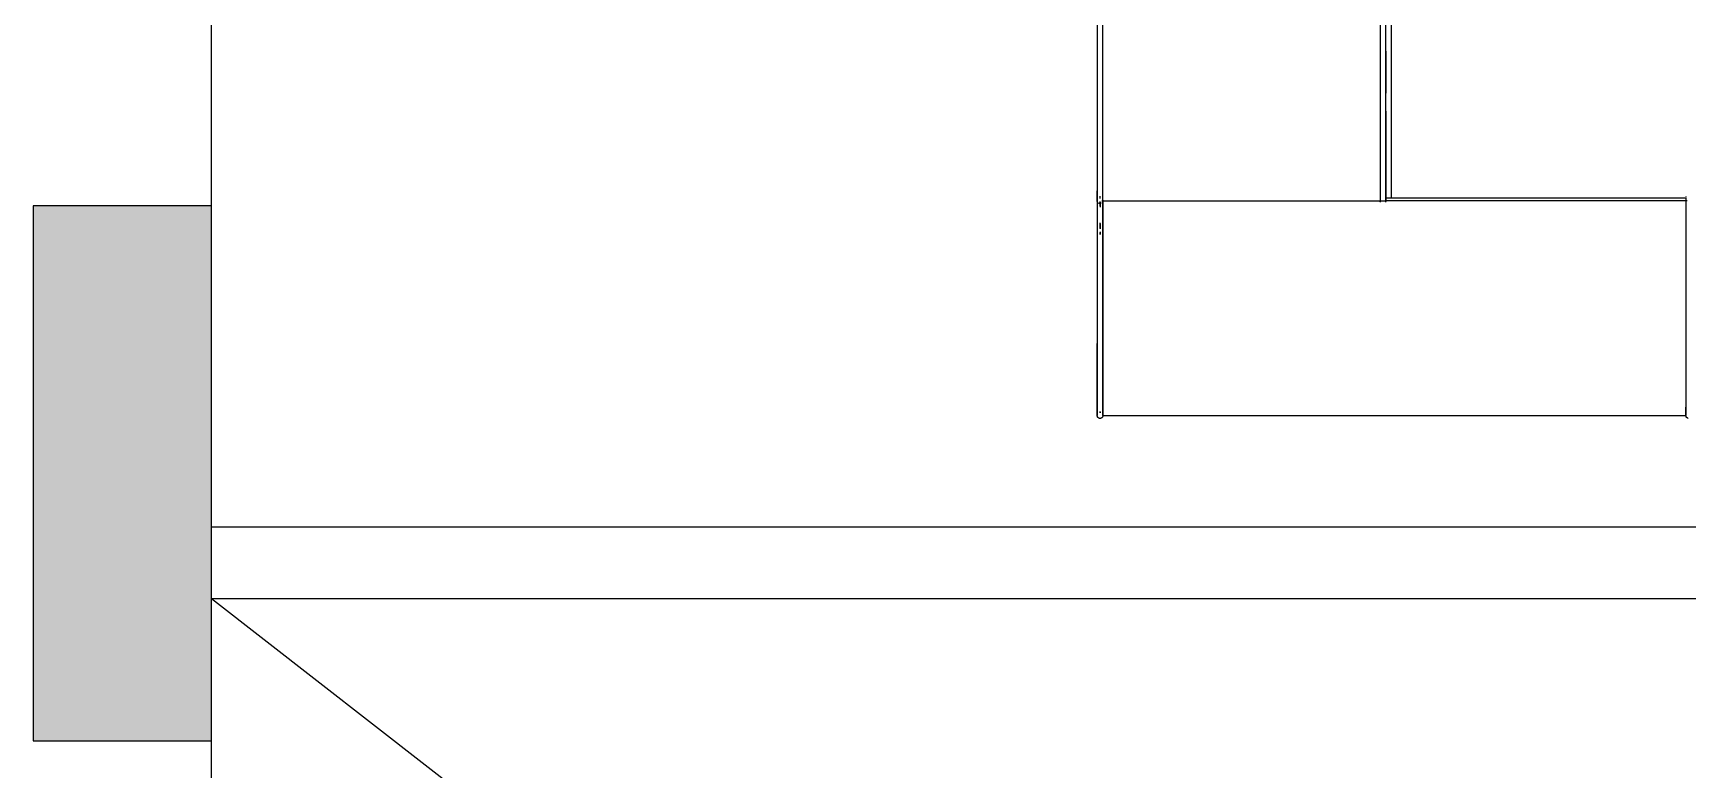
# Model space of a CAD drawing. Header units: metres. Extents: x -658 to -58, y -713 to -118.
# Drawn here: x -327.449 to -325.593, y -202.979 to -202.153 of the extents above; entities that cross this region are included whole.
import ezdxf

# ---------------------------------------------------------------- set-up
doc = ezdxf.new("R2010")
doc.units = ezdxf.units.M
doc.header["$LTSCALE"] = 100
doc.layers.add('plan', color=8, linetype='Continuous')

# ---------------------------------------------------------------- blocks, each defined once
blk = doc.blocks.new('Boxplay_Two_Seat_Settee_Sofa__-_HighTower_13286 - Boxplay_Two_Seat_Settee_Sofa__-_HighTower_13286-V3-الدور الاول')
for p, q in [((0.3462, 0.454), (0.3462, 0.4446)), ((1.0001, 0.454), (0.3462, 0.454)), ((0.3462, 0.4488), (0.3462, 0.454)), ((0.3462, 0.251), (0.3462, 0.4488)), ((1.0001, 0.454), (1.0001, 0.454)), ((1.0001, 0.4461), (1.0001, 0.454)), ((1.0001, 0.4488), (1.0001, 0.454)), ((1.0001, 0.251), (1.0001, 0.4488)), ((1.0033, 0.4508), (1.0033, 0.4496)), ((1.0033, 0.4497), (1.0033, 0.4508)), ((1.0065, 0.3065), (1.0065, 0.3732)), ((1.0065, 0.2147), (1.0065, 0.2869)), ((0.3462, 0.2468), (0.3462, 0.251)), ((0.3462, 0.2446), (0.3462, 0.245)), ((0.3462, 0.2096), (0.3462, 0.2446)), ((1.0001, 0.2446), (1.0001, 0.251)), ((1.0001, 0.2123), (1.0001, 0.2446)), ((1.0033, 0.2481), (1.0033, 0.2511)), ((1.0033, 0.2509), (1.0033, 0.2488)), ((1.0033, 0.2386), (1.0033, 0.2447)), ((1.0033, 0.2442), (1.0033, 0.2377)), ((0.6828, 0.2127), (0.3448, 0.2127)), ((0.3462, 0.2085), (0.3462, 0.2088)), ((0.6797, 0.2098), (0.3463, 0.2098)), ((0.6765, 0.2098), (0.6765, 0.2098)), ((0.6765, 0.2098), (0.6765, 0.2096)), ((0.6765, 0.2096), (0.6765, 0.2088)), ((0.6765, 0.2088), (0.6765, 0.2083)), ((0.6828, 0.2098), (0.6799, 0.2098)), ((0.6828, 0.2131), (0.6828, 0.2096)), ((0.686, 0.2131), (0.6828, 0.2131)), ((0.6828, 0.2075), (0.6828, 0.2131)), ((0.6828, 0.1125), (0.6828, 0.2075)), ((1.0015, 0.2131), (0.6863, 0.2131)), ((0.6892, 0.2096), (0.6892, 0.2131)), ((1.0001, 0.2131), (1.0001, 0.2096)), ((1.0009, 0.2148), (1.001, 0.2149)), ((1.0021, 0.2161), (1.0023, 0.2161)), ((1.0033, 0.2147), (1.0033, 0.2202)), ((1.0033, 0.2192), (1.0033, 0.214)), ((1.0033, 0.2163), (1.0033, 0.2163)), ((1.0033, 0.2149), (1.0033, 0.215)), ((1.0033, 0.2105), (1.0033, 0.2078)), ((1.0065, 0.2096), (1.0065, 0.2131)), ((1.0065, 0.2108), (1.0065, 0.2127)), ((1.0065, 0.2108), (1.0065, 0.2127)), ((1.0065, 0.2085), (1.0065, 0.2108)), ((1.0065, 0.2085), (1.0065, 0.2108)), ((1.0065, 0.2088), (1.0065, 0.2096)), ((1.0065, 0.2088), (1.0065, 0.2096)), ((1.0065, 0.2085), (1.0065, 0.2083)), ((1.0065, 0.2085), (1.0065, 0.2083)), ((1.0065, 0.1692), (1.0065, 0.2019)), ((1.0065, 0.113), (1.0065, 0.1495)), ((1.0065, 0.0457), (1.0065, 0.093)), ((0.6828, 0.0453), (0.6828, 0.0926))]:
    blk.add_line(p, q)
at = {"flags": 128}
for points in [[(0.3438, 0.4571), (0.3439, 0.457), (0.3441, 0.457), (0.3442, 0.457), (0.3443, 0.4569), (0.3444, 0.4569), (0.3445, 0.4568), (0.3446, 0.4567), (0.3448, 0.4567), (0.3449, 0.4566), (0.345, 0.4565), (0.3451, 0.4565), (0.3452, 0.4564), (0.3453, 0.4563), (0.3453, 0.4562), (0.3454, 0.4561), (0.3455, 0.456), (0.3456, 0.4559), (0.3457, 0.4558), (0.3457, 0.4557), (0.3458, 0.4556), (0.3459, 0.4555), (0.3459, 0.4554), (0.346, 0.4553), (0.346, 0.4551), (0.3461, 0.455), (0.3461, 0.4549), (0.3461, 0.4548), (0.3462, 0.4547), (0.3462, 0.4545), (0.3462, 0.4544), (0.3462, 0.4543), (0.3462, 0.4542), (0.3462, 0.454), (0.3462, 0.454)], [(0.3462, 0.4488), (0.3462, 0.4491), (0.3462, 0.4493), (0.3462, 0.4496), (0.3462, 0.4498), (0.3462, 0.45), (0.3462, 0.4503), (0.3462, 0.4505), (0.3462, 0.4507), (0.3462, 0.451), (0.3462, 0.4512), (0.3462, 0.4514), (0.3462, 0.4516), (0.3462, 0.4518), (0.3462, 0.452), (0.3462, 0.4521), (0.3462, 0.4523), (0.3462, 0.4525), (0.3462, 0.4526), (0.3462, 0.4528), (0.3462, 0.4529), (0.3462, 0.4531), (0.3462, 0.4532), (0.3462, 0.4533), (0.3462, 0.4534), (0.3462, 0.4535), (0.3462, 0.4536), (0.3462, 0.4537), (0.3462, 0.4538), (0.3462, 0.4538), (0.3462, 0.4539), (0.3462, 0.4539), (0.3462, 0.454), (0.3462, 0.454), (0.3462, 0.454)], [(0.3462, 0.454), (0.3462, 0.454), (0.3462, 0.454)], [(0.3462, 0.251), (0.3462, 0.2983), (0.3462, 0.3455), (0.3462, 0.3925), (0.3462, 0.4392), (0.3462, 0.4488)], [(1.0001, 0.454), (1.0001, 0.4541), (1.0001, 0.4542), (1.0001, 0.4544), (1.0002, 0.4545), (1.0002, 0.4546), (1.0002, 0.4547), (1.0002, 0.4549), (1.0003, 0.455), (1.0003, 0.4551), (1.0004, 0.4552), (1.0004, 0.4553), (1.0005, 0.4555), (1.0005, 0.4556), (1.0006, 0.4557), (1.0007, 0.4558), (1.0008, 0.4559), (1.0008, 0.456), (1.0009, 0.4561), (1.001, 0.4562), (1.0011, 0.4563), (1.0012, 0.4564), (1.0013, 0.4564), (1.0014, 0.4565), (1.0015, 0.4566), (1.0016, 0.4567), (1.0017, 0.4567), (1.0018, 0.4568), (1.0019, 0.4568), (1.002, 0.4569), (1.0021, 0.4569), (1.0023, 0.457), (1.0024, 0.457), (1.0025, 0.4571), (1.0026, 0.4571), (1.0028, 0.4571), (1.0029, 0.4571), (1.003, 0.4572), (1.0031, 0.4572), (1.0033, 0.4572), (1.0033, 0.4572)], [(1.0001, 0.454), (1.0001, 0.454), (1.0001, 0.454), (1.0001, 0.4539), (1.0001, 0.4539), (1.0001, 0.4539), (1.0001, 0.4538), (1.0001, 0.4537), (1.0001, 0.4537), (1.0001, 0.4536), (1.0001, 0.4535), (1.0001, 0.4534), (1.0001, 0.4533), (1.0001, 0.4531), (1.0001, 0.453), (1.0001, 0.4529), (1.0001, 0.4527), (1.0001, 0.4526), (1.0001, 0.4524), (1.0001, 0.4522), (1.0001, 0.4521), (1.0001, 0.4519), (1.0001, 0.4517), (1.0001, 0.4515), (1.0001, 0.4513), (1.0001, 0.4511), (1.0001, 0.4509), (1.0001, 0.4506), (1.0001, 0.4504), (1.0001, 0.4502), (1.0001, 0.4499), (1.0001, 0.4497), (1.0001, 0.4495), (1.0001, 0.4492), (1.0001, 0.449), (1.0001, 0.4488)], [(1.0001, 0.4488), (1.0001, 0.4022), (1.0001, 0.3552), (1.0001, 0.308), (1.0001, 0.2608), (1.0001, 0.251)], [(1.0033, 0.4572), (1.0034, 0.4572), (1.0036, 0.4572), (1.0037, 0.4571), (1.0038, 0.4571), (1.0039, 0.4571), (1.0041, 0.4571), (1.0042, 0.457), (1.0043, 0.457), (1.0044, 0.457), (1.0045, 0.4569), (1.0047, 0.4569), (1.0048, 0.4568), (1.0049, 0.4567), (1.005, 0.4567), (1.0051, 0.4566), (1.0052, 0.4565), (1.0053, 0.4565), (1.0054, 0.4564), (1.0055, 0.4563), (1.0056, 0.4562), (1.0057, 0.4561), (1.0057, 0.456), (1.0058, 0.4559), (1.0059, 0.4558), (1.006, 0.4557), (1.006, 0.4556), (1.0061, 0.4555), (1.0062, 0.4554), (1.0062, 0.4553), (1.0063, 0.4551), (1.0063, 0.455), (1.0063, 0.4549), (1.0064, 0.4548), (1.0064, 0.4547), (1.0064, 0.4545), (1.0064, 0.4544), (1.0065, 0.4543), (1.0065, 0.4542), (1.0065, 0.454), (1.0065, 0.454)], [(1.0065, 0.4488), (1.0065, 0.4491), (1.0065, 0.4493), (1.0065, 0.4496), (1.0065, 0.4498), (1.0065, 0.45), (1.0065, 0.4503), (1.0065, 0.4505), (1.0065, 0.4507), (1.0065, 0.451), (1.0065, 0.4512), (1.0065, 0.4514), (1.0065, 0.4516), (1.0065, 0.4518), (1.0065, 0.452), (1.0065, 0.4521), (1.0065, 0.4523), (1.0065, 0.4525), (1.0065, 0.4526), (1.0065, 0.4528), (1.0065, 0.4529), (1.0065, 0.4531), (1.0065, 0.4532), (1.0065, 0.4533), (1.0065, 0.4534), (1.0065, 0.4535), (1.0065, 0.4536), (1.0065, 0.4537), (1.0065, 0.4538), (1.0065, 0.4538), (1.0065, 0.4539), (1.0065, 0.4539), (1.0065, 0.454), (1.0065, 0.454), (1.0065, 0.454)], [(1.0065, 0.454), (1.0065, 0.454), (1.0065, 0.454)], [(1.0065, 0.454), (1.0065, 0.4321), (1.0065, 0.3994), (1.0065, 0.3794)], [(1.0065, 0.251), (1.0065, 0.2983), (1.0065, 0.3455), (1.0065, 0.3925), (1.0065, 0.4392), (1.0065, 0.4488)], [(1.0065, 0.3794), (1.0065, 0.3794), (1.0065, 0.3793), (1.0065, 0.3793), (1.0065, 0.3792), (1.0065, 0.3791), (1.0065, 0.379), (1.0065, 0.3789), (1.0065, 0.3788), (1.0065, 0.3787), (1.0065, 0.3785), (1.0065, 0.3784), (1.0065, 0.3783), (1.0065, 0.3781), (1.0065, 0.3779), (1.0065, 0.3778), (1.0065, 0.3776), (1.0065, 0.3774), (1.0065, 0.3772), (1.0065, 0.377), (1.0065, 0.3768), (1.0065, 0.3766), (1.0065, 0.3764), (1.0065, 0.3762), (1.0065, 0.3759), (1.0065, 0.3757), (1.0065, 0.3755), (1.0065, 0.3752), (1.0065, 0.375), (1.0065, 0.3747), (1.0065, 0.3745), (1.0065, 0.3742), (1.0065, 0.374), (1.0065, 0.3737), (1.0065, 0.3735), (1.0065, 0.3732), (1.0065, 0.3732)], [(0.3462, 0.2446), (0.3462, 0.2446), (0.3462, 0.2447), (0.3462, 0.2447), (0.3462, 0.2448), (0.3462, 0.2449), (0.3462, 0.245), (0.3462, 0.2451), (0.3462, 0.2452), (0.3462, 0.2453), (0.3462, 0.2454), (0.3462, 0.2456), (0.3462, 0.2457), (0.3462, 0.2459), (0.3462, 0.246), (0.3462, 0.2462), (0.3462, 0.2464), (0.3462, 0.2465), (0.3462, 0.2467), (0.3462, 0.2469), (0.3462, 0.2471), (0.3462, 0.2473), (0.3462, 0.2476), (0.3462, 0.2478), (0.3462, 0.248), (0.3462, 0.2482), (0.3462, 0.2485), (0.3462, 0.2487), (0.3462, 0.2489), (0.3462, 0.2492), (0.3462, 0.2494), (0.3462, 0.2497), (0.3462, 0.2499), (0.3462, 0.2502), (0.3462, 0.2504), (0.3462, 0.2507), (0.3462, 0.2509), (0.3462, 0.251)], [(0.3462, 0.2096), (0.3462, 0.2221), (0.3462, 0.2412), (0.3462, 0.2446)], [(1.0001, 0.251), (1.0001, 0.2507), (1.0001, 0.2505), (1.0001, 0.2502), (1.0001, 0.25), (1.0001, 0.2497), (1.0001, 0.2495), (1.0001, 0.2492), (1.0001, 0.249), (1.0001, 0.2487), (1.0001, 0.2485), (1.0001, 0.2483), (1.0001, 0.248), (1.0001, 0.2478), (1.0001, 0.2476), (1.0001, 0.2474), (1.0001, 0.2472), (1.0001, 0.247), (1.0001, 0.2468), (1.0001, 0.2466), (1.0001, 0.2464), (1.0001, 0.2462), (1.0001, 0.2461), (1.0001, 0.2459), (1.0001, 0.2457), (1.0001, 0.2456), (1.0001, 0.2455), (1.0001, 0.2453), (1.0001, 0.2452), (1.0001, 0.2451), (1.0001, 0.245), (1.0001, 0.2449), (1.0001, 0.2448), (1.0001, 0.2447), (1.0001, 0.2447), (1.0001, 0.2446), (1.0001, 0.2446), (1.0001, 0.2446)], [(1.0001, 0.2446), (1.0001, 0.2246), (1.0001, 0.211), (1.0001, 0.2096)], [(1.0065, 0.2446), (1.0065, 0.2446), (1.0065, 0.2447), (1.0065, 0.2447), (1.0065, 0.2448), (1.0065, 0.2449), (1.0065, 0.245), (1.0065, 0.2451), (1.0065, 0.2452), (1.0065, 0.2453), (1.0065, 0.2454), (1.0065, 0.2456), (1.0065, 0.2457), (1.0065, 0.2459), (1.0065, 0.246), (1.0065, 0.2462), (1.0065, 0.2464), (1.0065, 0.2465), (1.0065, 0.2467), (1.0065, 0.2469), (1.0065, 0.2471), (1.0065, 0.2473), (1.0065, 0.2476), (1.0065, 0.2478), (1.0065, 0.248), (1.0065, 0.2482), (1.0065, 0.2485), (1.0065, 0.2487), (1.0065, 0.2489), (1.0065, 0.2492), (1.0065, 0.2494), (1.0065, 0.2497), (1.0065, 0.2499), (1.0065, 0.2502), (1.0065, 0.2504), (1.0065, 0.2507), (1.0065, 0.2509), (1.0065, 0.251)], [(1.0065, 0.2096), (1.0065, 0.2221), (1.0065, 0.2412), (1.0065, 0.2446)], [(0.6765, 0.2129), (0.6765, 0.213), (0.6765, 0.2131)], [(0.6765, 0.2098), (0.6765, 0.21), (0.6765, 0.2101), (0.6765, 0.2102), (0.6765, 0.2103), (0.6766, 0.2105), (0.6766, 0.2106), (0.6766, 0.2107)], [(0.6765, 0.2098), (0.6765, 0.2098), (0.6765, 0.2098), (0.6765, 0.2098), (0.6765, 0.2098), (0.6765, 0.2097), (0.6765, 0.2096), (0.6765, 0.2096), (0.6765, 0.2095), (0.6765, 0.2094), (0.6765, 0.2093), (0.6765, 0.2092), (0.6765, 0.2091), (0.6765, 0.209), (0.6765, 0.2089), (0.6765, 0.2087), (0.6765, 0.2086), (0.6765, 0.2084), (0.6765, 0.2083), (0.6765, 0.2081), (0.6765, 0.2079), (0.6765, 0.2077), (0.6765, 0.2075), (0.6765, 0.2073), (0.6765, 0.2071), (0.6765, 0.2069), (0.6765, 0.2067), (0.6765, 0.2065), (0.6765, 0.2062), (0.6765, 0.206), (0.6765, 0.2058), (0.6765, 0.2055), (0.6765, 0.2053), (0.6765, 0.2051), (0.6765, 0.2048), (0.6765, 0.2046), (0.6765, 0.2043), (0.6765, 0.2041)], [(0.6827, 0.2107), (0.6828, 0.2106), (0.6828, 0.2105), (0.6828, 0.2104)], [(0.6828, 0.2131), (0.6828, 0.2133), (0.6829, 0.2134), (0.6829, 0.2135), (0.6829, 0.2136), (0.6829, 0.2138), (0.6829, 0.2139), (0.683, 0.214), (0.683, 0.2141), (0.6831, 0.2143), (0.6831, 0.2144), (0.6831, 0.2145), (0.6832, 0.2146), (0.6833, 0.2147), (0.6833, 0.2148)], [(0.6828, 0.2131), (0.6828, 0.2131), (0.6828, 0.2131)], [(0.6828, 0.2131), (0.6828, 0.2131), (0.6828, 0.2131), (0.6828, 0.2131), (0.6828, 0.2131), (0.6828, 0.213), (0.6828, 0.2129), (0.6828, 0.2129), (0.6828, 0.2128), (0.6828, 0.2127), (0.6828, 0.2126), (0.6828, 0.2125), (0.6828, 0.2124), (0.6828, 0.2123), (0.6828, 0.2122), (0.6828, 0.212), (0.6828, 0.2119), (0.6828, 0.2117), (0.6828, 0.2116), (0.6828, 0.2114), (0.6828, 0.2112), (0.6828, 0.211), (0.6828, 0.2108), (0.6828, 0.2106), (0.6828, 0.2104), (0.6828, 0.2102), (0.6828, 0.21), (0.6828, 0.2098), (0.6828, 0.2095), (0.6828, 0.2093), (0.6828, 0.2091), (0.6828, 0.2088), (0.6828, 0.2086), (0.6828, 0.2084), (0.6828, 0.2081), (0.6828, 0.2079), (0.6828, 0.2076), (0.6828, 0.2075)], [(0.6828, 0.2075), (0.6828, 0.0702), (0.6828, -0.0675), (0.6828, -0.2053), (0.6828, -0.343), (0.6828, -0.4804), (0.6828, -0.5229)], [(0.6888, 0.2147), (0.6888, 0.2146), (0.6889, 0.2145), (0.6889, 0.2144), (0.689, 0.2143), (0.689, 0.2142), (0.6891, 0.214), (0.6891, 0.2139), (0.6891, 0.2138), (0.6892, 0.2137), (0.6892, 0.2135), (0.6892, 0.2134), (0.6892, 0.2133), (0.6892, 0.2132), (0.6892, 0.2131)], [(0.6892, 0.2075), (0.6892, 0.2077), (0.6892, 0.208), (0.6892, 0.2082), (0.6892, 0.2085), (0.6892, 0.2087), (0.6892, 0.2089), (0.6892, 0.2092), (0.6892, 0.2094), (0.6892, 0.2096), (0.6892, 0.2099), (0.6892, 0.2101), (0.6892, 0.2103), (0.6892, 0.2105), (0.6892, 0.2107), (0.6892, 0.2109), (0.6892, 0.2111), (0.6892, 0.2113), (0.6892, 0.2115), (0.6892, 0.2116), (0.6892, 0.2118), (0.6892, 0.2119), (0.6892, 0.2121), (0.6892, 0.2122), (0.6892, 0.2123), (0.6892, 0.2125), (0.6892, 0.2126), (0.6892, 0.2127), (0.6892, 0.2128), (0.6892, 0.2128), (0.6892, 0.2129), (0.6892, 0.213), (0.6892, 0.213), (0.6892, 0.2131), (0.6892, 0.2131), (0.6892, 0.2131), (0.6892, 0.2131)], [(0.6892, 0.2131), (0.6892, 0.2131), (0.6892, 0.2131)], [(0.6892, -0.5229), (0.6892, -0.3856), (0.6892, -0.2479), (0.6892, -0.1101), (0.6892, 0.0276), (0.6892, 0.165), (0.6892, 0.2075)], [(1.0001, 0.2131), (1.0001, 0.2133), (1.0001, 0.2134), (1.0001, 0.2135), (1.0002, 0.2136), (1.0002, 0.2138), (1.0002, 0.2139), (1.0002, 0.214), (1.0003, 0.2141), (1.0003, 0.2143), (1.0004, 0.2144), (1.0004, 0.2145)], [(1.0001, 0.2131), (1.0001, 0.2131), (1.0001, 0.2131)], [(1.0001, 0.2131), (1.0001, 0.2131), (1.0001, 0.2131), (1.0001, 0.2131), (1.0001, 0.2131), (1.0001, 0.213), (1.0001, 0.2129), (1.0001, 0.2129), (1.0001, 0.2128), (1.0001, 0.2127), (1.0001, 0.2126), (1.0001, 0.2125), (1.0001, 0.2124), (1.0001, 0.2123), (1.0001, 0.2122), (1.0001, 0.212), (1.0001, 0.2119), (1.0001, 0.2117), (1.0001, 0.2116), (1.0001, 0.2114), (1.0001, 0.2112), (1.0001, 0.211), (1.0001, 0.2108), (1.0001, 0.2106), (1.0001, 0.2104), (1.0001, 0.2102), (1.0001, 0.21), (1.0001, 0.2098), (1.0001, 0.2095), (1.0001, 0.2093), (1.0001, 0.2091), (1.0001, 0.2088), (1.0001, 0.2086), (1.0001, 0.2084), (1.0001, 0.2081), (1.0001, 0.2079), (1.0001, 0.2076), (1.0001, 0.2075)], [(1.0001, 0.2075), (1.0001, 0.0702), (1.0001, -0.0675), (1.0001, -0.2053), (1.0001, -0.343), (1.0001, -0.4804), (1.0001, -0.5117)], [(1.0002, 0.2136), (1.0003, 0.2137), (1.0003, 0.2139), (1.0004, 0.214), (1.0004, 0.2141)], [(1.0007, 0.2149), (1.0008, 0.215), (1.0008, 0.2151)], [(1.0024, 0.2158), (1.0025, 0.2158), (1.0026, 0.2159)], [(1.0033, 0.2163), (1.0034, 0.2163), (1.0036, 0.2163), (1.0037, 0.2163), (1.0038, 0.2163), (1.0039, 0.2162), (1.0041, 0.2162), (1.0042, 0.2162), (1.0043, 0.2161), (1.0044, 0.2161), (1.0045, 0.2161), (1.0047, 0.216), (1.0048, 0.2159), (1.0049, 0.2159)], [(1.0033, 0.2159), (1.0034, 0.2159), (1.0036, 0.2159), (1.0037, 0.2159), (1.0038, 0.2159), (1.0039, 0.2159), (1.0041, 0.2158), (1.0042, 0.2158), (1.0043, 0.2158)], [(1.0033, 0.2159), (1.0034, 0.2159), (1.0036, 0.2159), (1.0037, 0.2159), (1.0038, 0.2159), (1.0039, 0.2159), (1.0041, 0.2158), (1.0042, 0.2158), (1.0043, 0.2158)], [(1.0064, 0.2137), (1.0064, 0.2135), (1.0065, 0.2134), (1.0065, 0.2133), (1.0065, 0.2132), (1.0065, 0.2131)], [(1.0064, 0.2135), (1.0064, 0.2134), (1.0064, 0.2133), (1.0064, 0.2132), (1.0065, 0.213), (1.0065, 0.2129), (1.0065, 0.2128), (1.0065, 0.2127)], [(1.0064, 0.2135), (1.0064, 0.2134), (1.0064, 0.2133), (1.0064, 0.2132), (1.0065, 0.213), (1.0065, 0.2129), (1.0065, 0.2128), (1.0065, 0.2127)], [(1.0065, 0.2083), (1.0065, 0.2081), (1.0065, 0.208), (1.0065, 0.2079), (1.0064, 0.2078), (1.0064, 0.2076)], [(1.0065, 0.2083), (1.0065, 0.2082), (1.0065, 0.2081), (1.0065, 0.2079), (1.0064, 0.2078), (1.0064, 0.2077)], [(1.0065, 0.2083), (1.0065, 0.2081), (1.0065, 0.208), (1.0065, 0.2079), (1.0064, 0.2078), (1.0064, 0.2076)], [(1.0065, 0.2139), (1.0065, 0.2137), (1.0065, 0.2134), (1.0065, 0.2132), (1.0065, 0.2129), (1.0065, 0.2127), (1.0065, 0.2124), (1.0065, 0.2122), (1.0065, 0.212), (1.0065, 0.2117), (1.0065, 0.2115), (1.0065, 0.2113), (1.0065, 0.2111), (1.0065, 0.2109)], [(1.0065, 0.2075), (1.0065, 0.2077), (1.0065, 0.208), (1.0065, 0.2082), (1.0065, 0.2085), (1.0065, 0.2087), (1.0065, 0.2089), (1.0065, 0.2092), (1.0065, 0.2094), (1.0065, 0.2096), (1.0065, 0.2099), (1.0065, 0.2101), (1.0065, 0.2103), (1.0065, 0.2105), (1.0065, 0.2107), (1.0065, 0.2109), (1.0065, 0.2111), (1.0065, 0.2113), (1.0065, 0.2115), (1.0065, 0.2116), (1.0065, 0.2118), (1.0065, 0.2119), (1.0065, 0.2121), (1.0065, 0.2122), (1.0065, 0.2123), (1.0065, 0.2125), (1.0065, 0.2126), (1.0065, 0.2127), (1.0065, 0.2128), (1.0065, 0.2128), (1.0065, 0.2129), (1.0065, 0.213), (1.0065, 0.213), (1.0065, 0.2131), (1.0065, 0.2131), (1.0065, 0.2131), (1.0065, 0.2131)], [(1.0065, 0.2131), (1.0065, 0.2131), (1.0065, 0.2131)], [(1.0065, 0.2127), (1.0065, 0.2108), (1.0065, 0.2083)], [(1.0065, 0.2127), (1.0065, 0.2108), (1.0065, 0.2083)], [(1.0065, 0.2095), (1.0065, 0.2093), (1.0065, 0.2092), (1.0065, 0.2091), (1.0065, 0.209), (1.0065, 0.2088), (1.0065, 0.2088), (1.0065, 0.2087), (1.0065, 0.2086), (1.0065, 0.2085), (1.0065, 0.2085), (1.0065, 0.2084), (1.0065, 0.2084), (1.0065, 0.2083), (1.0065, 0.2083), (1.0065, 0.2083)], [(1.0065, 0.2083), (1.0065, 0.2085), (1.0065, 0.2088)], [(1.0065, 0.2083), (1.0065, 0.2085), (1.0065, 0.2088)], [(1.0065, 0.2083), (1.0065, 0.2083), (1.0065, 0.2082), (1.0065, 0.2082), (1.0065, 0.2081), (1.0065, 0.2081), (1.0065, 0.208), (1.0065, 0.2079), (1.0065, 0.2078), (1.0065, 0.2077), (1.0065, 0.2076), (1.0065, 0.2075), (1.0065, 0.2074), (1.0065, 0.2073), (1.0065, 0.2071), (1.0065, 0.207), (1.0065, 0.2068), (1.0065, 0.2066), (1.0065, 0.2065), (1.0065, 0.2063), (1.0065, 0.2061), (1.0065, 0.2059), (1.0065, 0.2057), (1.0065, 0.2055), (1.0065, 0.2053), (1.0065, 0.205), (1.0065, 0.2048), (1.0065, 0.2046), (1.0065, 0.2044), (1.0065, 0.2041), (1.0065, 0.2039), (1.0065, 0.2036), (1.0065, 0.2034), (1.0065, 0.2031), (1.0065, 0.2029), (1.0065, 0.2026), (1.0065, 0.2024), (1.0065, 0.2021), (1.0065, 0.2019)], [(1.0065, 0.2083), (1.0065, 0.2083), (1.0065, 0.2083)], [(1.0065, -0.5058), (1.0065, -0.3856), (1.0065, -0.2479), (1.0065, -0.1101), (1.0065, 0.0276), (1.0065, 0.165), (1.0065, 0.2075)], [(0.6765, 0.2041), (0.6765, 0.042), (0.6765, -0.1205), (0.6765, -0.283), (0.6765, -0.4453), (0.6765, -0.5224)]]:
    blk.add_lwpolyline(points, dxfattribs=at)
blk = doc.blocks.new('RWEFRWEFRWE')
h = blk.add_hatch(color=256)
h.dxf.hatch_style = 1
h.paths.add_polyline_path([(-218.4055, -185.0532), (-218.2055, -185.0532), (-218.2055, -184.4532), (-218.4055, -184.4532)])
blk.add_lwpolyline([(-218.4055, -185.0532), (-218.2055, -185.0532), (-218.2055, -184.4532), (-218.4055, -184.4532)], close=True)
blk = doc.blocks.new('A$Cb06f5615')
at = {"layer": 'plan'}
for p, q in [((-30.0035, 3.8095), (-30.0035, 10.3095)), ((-24.0035, 8.5489), (-30.0035, 8.5489)), ((-30.0035, 8.4689), (-24.0035, 8.4689))]:
    blk.add_line(p, q, dxfattribs=at)
at = {"layer": 'plan', "ltscale": 0.6}
blk.add_line((-30.0035, 8.4689), (-24.0035, 3.8095), dxfattribs=at)
at = {"layer": 'plan'}
blk.add_blockref('RWEFRWEFRWE', (188.202, 193.3627), dxfattribs=at)
at = {"layer": 'plan', "rotation": 180}
blk.add_blockref('Boxplay_Two_Seat_Settee_Sofa__-_HighTower_13286 - Boxplay_Two_Seat_Settee_Sofa__-_HighTower_13286-V3-الدور الاول', (-28.0035, 9.1282), dxfattribs=at)

msp = doc.modelspace()

# ---------------------------------------------------------------- block references
at = {"layer": 'plan'}
msp.add_blockref('A$Cb06f5615', (-297.2456, -211.2557), dxfattribs=at)

doc.saveas('drawing.dxf')
